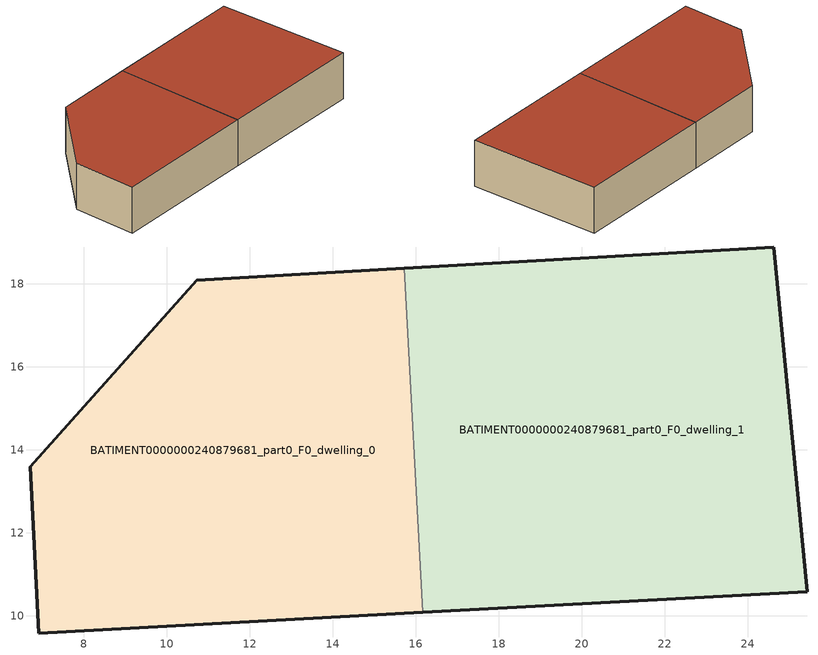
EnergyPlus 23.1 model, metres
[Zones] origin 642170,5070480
BATIMENT0000000240879681_part0_F0_dwelling_0
 floor ground (EU_floor_Construction): 15.72,18.37 16.17,10.08 6.91,9.58 6.71,13.58 10.72,18.09 z0
 wall outside (EU_wall_Construction): 15.72,18.37 10.72,18.09 6.71,13.58 6.91,9.58 16.17,10.08 z0:3
 wall to BATIMENT0000000240879681_part0_F0_dwelling_1 (EU_wall_Construction): 16.17,10.08 15.72,18.37 z0:3
 roof outside (EU_roof_Construction): 16.17,10.08 15.72,18.37 10.72,18.09 6.71,13.58 6.91,9.58 z3
BATIMENT0000000240879681_part0_F0_dwelling_1
 floor ground (EU_floor_Construction): 24.63,18.88 25.43,10.58 16.17,10.08 15.72,18.37 z0
 wall outside (EU_wall_Construction): 16.17,10.08 25.43,10.58 24.63,18.88 15.72,18.37 z0:3
 roof outside (EU_roof_Construction): 25.43,10.58 24.63,18.88 15.72,18.37 16.17,10.08 z3
[Building]
EU S2 Campaign: North Axis=0; Terrain=City; Solar Distribution=FullExterior
[Site:Location]
Lyon-Bron: Latitude=45.75; Longitude=5; Time Zone=1; Elevation=198
[SizingPeriod:WeatherFileDays]
AnnualSizingPeriod: Begin Month=1; Begin Day of Month=1; End Month=12; End Day of Month=31; Day of Week for Start Day=Monday; Use Weather File Daylight Saving Period=No; Use Weather File Rain and Snow Indicators=No
[MATERIAL]
EU_InternalMass_Material: Roughness=MediumRough; Thickness=0.1; Conductivity=1; Density=1800; Specific Heat=900; Thermal Absorptance=0.9; Solar Absorptance=0.7; Visible Absorptance=0.7
[MATERIAL:NOMASS] Roughness=MediumRough; Thermal Absorptance=0.9; Solar Absorptance=0.7; Visible Absorptance=0.7
Name | Thermal Resistance
EU_wall_NoMass | 0.379507
EU_roof_NoMass | 0.466853
EU_floor_NoMass | 0.392157
[CONSTRUCTION]
EU_wall_Construction: EU_wall_NoMass
EU_roof_Construction: EU_roof_NoMass
EU_floor_Construction: EU_floor_NoMass
EU_InternalMass_Construction: EU_InternalMass_Material
[ZONE] Type=1; Multiplier=1; Ceiling Height=autocalculate; Floor Area=autocalculate; Part of Total Floor Area=Yes
Name | Volume
BATIMENT0000000240879681_part0_F0_dwelling_0 | 203.104
BATIMENT0000000240879681_part0_F0_dwelling_1 | 227.041
[INTERNALMASS] Construction=EU_InternalMass_Construction
Name | Zone or ZoneList | Surface Area
BATIMENT0000000240879681_part0_F0_dwelling_0_EU_InternalMass | BATIMENT0000000240879681_part0_F0_dwelling_0 | 67.7011
BATIMENT0000000240879681_part0_F0_dwelling_1_EU_InternalMass | BATIMENT0000000240879681_part0_F0_dwelling_1 | 75.6806
[OTHEREQUIPMENT] Fuel Type=Electricity; Design Level Calculation Method=Watts/Area; Power per Zone Floor Area=1; Fraction Latent=0; Fraction Radiant=0; Fraction Lost=0; Carbon Dioxide Generation Rate=0; EndUse Subcategory=EU_Step8_InternalGains
Name | Zone or ZoneList or Space or SpaceList | Schedule
EU_Step8_InternalGain_BATIMENT0000000240879681_part0_F0_dwelling_0_f000 | BATIMENT0000000240879681_part0_F0_dwelling_0 | EU_Step8_GainSchedule_BATIMENT0000000240879681_part0_F0_dwelling_0_f000
EU_Step8_InternalGain_BATIMENT0000000240879681_part0_F0_dwelling_1_f000 | BATIMENT0000000240879681_part0_F0_dwelling_1 | EU_Step8_GainSchedule_BATIMENT0000000240879681_part0_F0_dwelling_1_f000
[ZONEVENTILATION:DESIGNFLOWRATE] Schedule=EU_AlwaysOn; Design Flow Rate Calculation Method=AirChanges/Hour; Air Changes per Hour=0.51; Ventilation Type=Natural; Fan Pressure Rise=0; Fan Total Efficiency=1; Constant Term Coefficient=1; Temperature Term Coefficient=0; Velocity Term Coefficient=0; Velocity Squared Term Coefficient=0; Minimum Indoor Temperature=-100; Maximum Indoor Temperature=100; Delta Temperature=-100; Minimum Outdoor Temperature=-100; Maximum Outdoor Temperature=100; Maximum Wind Speed=40
Name | Zone or ZoneList or Space or SpaceList
EU_ConstantAir_BATIMENT0000000240879681_part0_F0_dwelling_0 | BATIMENT0000000240879681_part0_F0_dwelling_0
EU_ConstantAir_BATIMENT0000000240879681_part0_F0_dwelling_1 | BATIMENT0000000240879681_part0_F0_dwelling_1
[HVACTEMPLATE:THERMOSTAT] Constant Heating Setpoint=20; Constant Cooling Setpoint=50
EU_HeatOnly_BATIMENT0000000240879681_part0_F0_dwelling_0; EU_HeatOnly_BATIMENT0000000240879681_part0_F0_dwelling_1
[HVACTEMPLATE:ZONE:IDEALLOADSAIRSYSTEM] System Availability Schedule=EU_AlwaysOn; Maximum Heating Supply Air Temperature=50; Minimum Cooling Supply Air Temperature=13; Maximum Heating Supply Air Humidity Ratio=0.0156; Minimum Cooling Supply Air Humidity Ratio=0.0077; Heating Limit=NoLimit; Cooling Limit=NoLimit; Heating Availability Schedule=EU_AlwaysOn; Cooling Availability Schedule=EU_CoolingOff; Dehumidification Control Type=ConstantSensibleHeatRatio; Cooling Sensible Heat Ratio=0.7; Dehumidification Setpoint=60; Humidification Control Type=None; Humidification Setpoint=30; Outdoor Air Method=None; Outdoor Air Flow Rate per Person=0.00944; Outdoor Air Flow Rate per Zone Floor Area=0; Outdoor Air Flow Rate per Zone=0; Demand Controlled Ventilation Type=None; Outdoor Air Economizer Type=NoEconomizer; Heat Recovery Type=None; Sensible Heat Recovery Effectiveness=0.7; Latent Heat Recovery Effectiveness=0.65
Name | Template Thermostat
BATIMENT0000000240879681_part0_F0_dwelling_0 | EU_HeatOnly_BATIMENT0000000240879681_part0_F0_dwelling_0
BATIMENT0000000240879681_part0_F0_dwelling_1 | EU_HeatOnly_BATIMENT0000000240879681_part0_F0_dwelling_1
[SIZING:ZONE] Zone Cooling Design Supply Air Temperature Input Method=SupplyAirTemperature; Zone Cooling Design Supply Air Temperature=13; Zone Heating Design Supply Air Temperature Input Method=SupplyAirTemperature; Zone Heating Design Supply Air Temperature=50; Zone Cooling Design Supply Air Humidity Ratio=0.008; Zone Heating Design Supply Air Humidity Ratio=0.008; Cooling Design Air Flow Method=DesignDay; Cooling Design Air Flow Rate=0; Cooling Minimum Air Flow per Zone Floor Area=0.000762; Cooling Minimum Air Flow=0; Cooling Minimum Air Flow Fraction=0.2; Heating Design Air Flow Method=DesignDay; Heating Design Air Flow Rate=0; Heating Maximum Air Flow per Zone Floor Area=0.002032; Heating Maximum Air Flow=0.141576; Heating Maximum Air Flow Fraction=0.3; Account for Dedicated Outdoor Air System=No; Dedicated Outdoor Air System Control Strategy=NeutralSupplyAir; Dedicated Outdoor Air Low Setpoint Temperature for Design=autosize; Dedicated Outdoor Air High Setpoint Temperature for Design=autosize; Zone Load Sizing Method=Sensible Load Only No Latent Load; Zone Latent Cooling Design Supply Air Humidity Ratio Input Method=HumidityRatioDifference; Zone Cooling Design Supply Air Humidity Ratio Difference=0.005; Zone Latent Heating Design Supply Air Humidity Ratio Input Method=HumidityRatioDifference; Zone Humidification Design Supply Air Humidity Ratio Difference=0.005
BATIMENT0000000240879681_part0_F0_dwelling_0; BATIMENT0000000240879681_part0_F0_dwelling_1
[SCHEDULE:CONSTANT]
Name | Hourly Value
EU_AlwaysOn | 1
EU_CoolingOff | 0
[SCHEDULE:FILE] Column Number=1; Rows to Skip at Top=0; Number of Hours of Data=8760; Column Separator=Comma; Interpolate to Timestep=No; Minutes per Item=60; Adjust Schedule for Daylight Savings=Yes
Name | File
EU_Step8_GainSchedule_BATIMENT0000000240879681_part0_F0_dwelling_0_f000 | C:\Users\o_iseri\Desktop\OpenUBEM\openubem\outputs\eu_evidence\EU-04\s3\s3_campaign\FR-LYO-HAUTCOEURPENTES\BATIMENT0000000240879681_part0\BATIMENT0000000240879681_part0_F0_dwelling_0_f000_gain.csv
EU_Step8_GainSchedule_BATIMENT0000000240879681_part0_F0_dwelling_1_f000 | C:\Users\o_iseri\Desktop\OpenUBEM\openubem\outputs\eu_evidence\EU-04\s3\s3_campaign\FR-LYO-HAUTCOEURPENTES\BATIMENT0000000240879681_part0\BATIMENT0000000240879681_part0_F0_dwelling_1_f000_gain.csv
